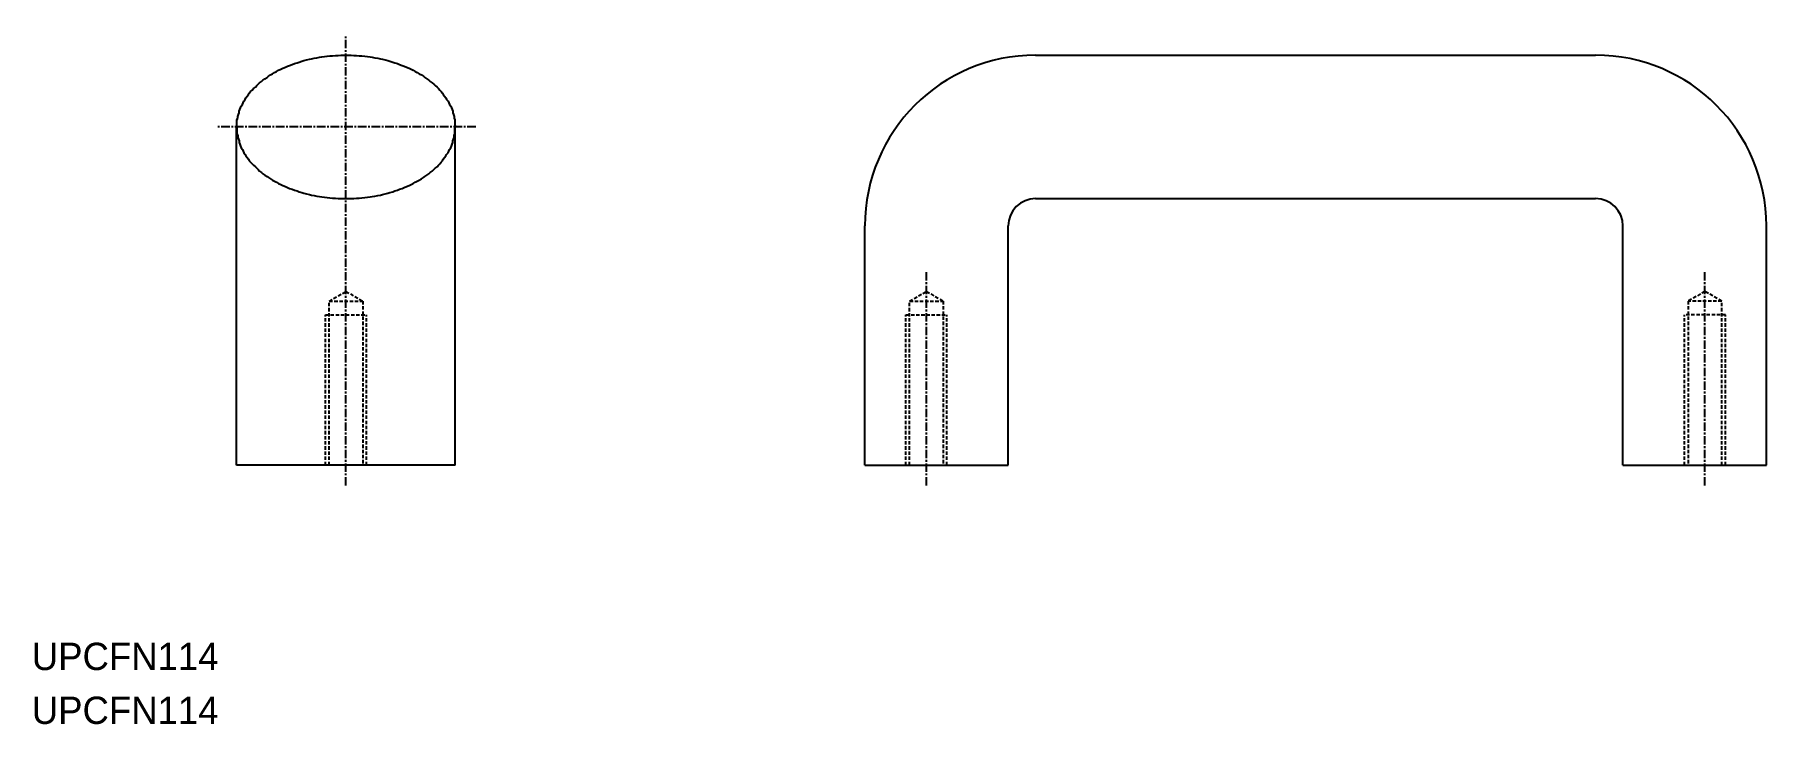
# Model space of a CAD drawing. Extents: x -11313 to -11059, y -276 to -175.
import ezdxf

# ---------------------------------------------------------------- set-up
doc = ezdxf.new("R2010")
doc.units = 0
doc.linetypes.add('CENTER', pattern=[2, 1.25, -0.25, 0.25, -0.25])
doc.linetypes.add('DASHED', pattern=[0.75, 0.5, -0.25])
doc.layers.get('0').update_dxf_attribs({"linetype": 'CONTINUOUS'})
doc.layers.add('CENTER', color=1, linetype='CENTER')

msp = doc.modelspace()

# ---------------------------------------------------------------- linework, layer by layer
at = {"color": 7, "linetype": 'CONTINUOUS'}
for p, q in [((-11166.05, -178.24), (-11084.05, -178.24)), ((-11283.05, -238.24), (-11283.05, -188.74)), ((-11251.05, -238.24), (-11251.05, -188.74)), ((-11166.05, -199.24), (-11084.05, -199.24)), ((-11191.05, -238.24), (-11191.05, -203.24)), ((-11170.05, -238.24), (-11170.05, -203.24)), ((-11080.05, -238.24), (-11080.05, -203.24)), ((-11059.05, -238.24), (-11059.05, -203.24)), ((-11251.05, -238.24), (-11283.05, -238.24)), ((-11191.05, -238.24), (-11170.05, -238.24)), ((-11080.05, -238.24), (-11059.05, -238.24))]:
    msp.add_line(p, q, dxfattribs=at)
at = {"color": 3, "linetype": 'DASHED'}
for p, q in [((-11269.5, -214.24), (-11267.05, -212.82)), ((-11267.05, -212.82), (-11264.59, -214.24)), ((-11184.5, -214.24), (-11182.05, -212.82)), ((-11182.05, -212.82), (-11179.59, -214.24)), ((-11068.05, -212.82), (-11070.5, -214.24)), ((-11065.59, -214.24), (-11068.05, -212.82)), ((-11269.5, -214.24), (-11264.59, -214.24)), ((-11269.5, -238.24), (-11269.5, -214.24)), ((-11264.59, -214.24), (-11264.59, -238.24)), ((-11184.5, -238.24), (-11184.5, -214.24)), ((-11184.5, -214.24), (-11179.59, -214.24)), ((-11179.59, -214.24), (-11179.59, -238.24)), ((-11065.59, -214.24), (-11070.5, -214.24)), ((-11070.5, -214.24), (-11070.5, -238.24)), ((-11065.59, -238.24), (-11065.59, -214.24)), ((-11270.05, -238.24), (-11270.05, -216.24)), ((-11270.05, -216.24), (-11264.05, -216.24)), ((-11264.05, -238.24), (-11264.05, -216.24)), ((-11185.05, -216.24), (-11179.05, -216.24)), ((-11185.05, -238.24), (-11185.05, -216.24)), ((-11179.05, -238.24), (-11179.05, -216.24)), ((-11071.05, -238.24), (-11071.05, -216.24)), ((-11065.05, -216.24), (-11071.05, -216.24)), ((-11065.05, -238.24), (-11065.05, -216.24))]:
    msp.add_line(p, q, dxfattribs=at)
at = {"color": 7, "linetype": 'CONTINUOUS'}
msp.add_polyline3d([(-11283, -188.74, 0), (-11283, -188.48, 0), (-11283, -188.22, 0), (-11283, -187.97, 0), (-11283, -187.71, 0), (-11282.9, -187.45, 0), (-11282.9, -187.2, 0), (-11282.8, -186.94, 0), (-11282.7, -186.69, 0), (-11282.7, -186.44, 0), (-11282.6, -186.19, 0), (-11282.5, -185.94, 0), (-11282.4, -185.69, 0), (-11282.2, -185.44, 0), (-11282.1, -185.2, 0), (-11282, -184.96, 0), (-11281.8, -184.72, 0), (-11281.7, -184.48, 0), (-11281.5, -184.25, 0), (-11281.3, -184.02, 0), (-11281.2, -183.79, 0), (-11281, -183.56, 0), (-11280.8, -183.34, 0), (-11280.6, -183.12, 0), (-11280.3, -182.91, 0), (-11280.1, -182.69, 0), (-11279.9, -182.48, 0), (-11279.7, -182.28, 0), (-11279.4, -182.08, 0), (-11279.2, -181.88, 0), (-11278.9, -181.69, 0), (-11278.6, -181.5, 0), (-11278.4, -181.31, 0), (-11278.1, -181.13, 0), (-11277.8, -180.96, 0), (-11277.5, -180.79, 0), (-11277.2, -180.62, 0), (-11276.9, -180.46, 0), (-11276.6, -180.31, 0), (-11276.3, -180.15, 0), (-11275.9, -180.01, 0), (-11275.6, -179.87, 0), (-11275.3, -179.73, 0), (-11274.9, -179.6, 0), (-11274.6, -179.48, 0), (-11274.2, -179.36, 0), (-11273.9, -179.25, 0), (-11273.5, -179.14, 0), (-11273.2, -179.04, 0), (-11272.8, -178.94, 0), (-11272.4, -178.85, 0), (-11272.1, -178.77, 0), (-11271.7, -178.69, 0), (-11271.3, -178.62, 0), (-11270.9, -178.55, 0), (-11270.6, -178.49, 0), (-11270.2, -178.44, 0), (-11269.8, -178.39, 0), (-11269.4, -178.35, 0), (-11269, -178.32, 0), (-11268.6, -178.29, 0), (-11268.2, -178.27, 0), (-11267.8, -178.25, 0), (-11267.4, -178.24, 0), (-11267, -178.24, 0), (-11266.7, -178.24, 0), (-11266.3, -178.25, 0), (-11265.9, -178.27, 0), (-11265.5, -178.29, 0), (-11265.1, -178.32, 0), (-11264.7, -178.35, 0), (-11264.3, -178.39, 0), (-11263.9, -178.44, 0), (-11263.5, -178.49, 0), (-11263.2, -178.55, 0), (-11262.8, -178.62, 0), (-11262.4, -178.69, 0), (-11262, -178.77, 0), (-11261.7, -178.85, 0), (-11261.3, -178.94, 0), (-11260.9, -179.04, 0), (-11260.6, -179.14, 0), (-11260.2, -179.25, 0), (-11259.9, -179.36, 0), (-11259.5, -179.48, 0), (-11259.2, -179.6, 0), (-11258.8, -179.73, 0), (-11258.5, -179.87, 0), (-11258.2, -180.01, 0), (-11257.8, -180.15, 0), (-11257.5, -180.31, 0), (-11257.2, -180.46, 0), (-11256.9, -180.62, 0), (-11256.6, -180.79, 0), (-11256.3, -180.96, 0), (-11256, -181.13, 0), (-11255.7, -181.31, 0), (-11255.5, -181.5, 0), (-11255.2, -181.69, 0), (-11254.9, -181.88, 0), (-11254.7, -182.08, 0), (-11254.4, -182.28, 0), (-11254.2, -182.48, 0), (-11254, -182.69, 0), (-11253.7, -182.91, 0), (-11253.5, -183.12, 0), (-11253.3, -183.34, 0), (-11253.1, -183.56, 0), (-11252.9, -183.79, 0), (-11252.8, -184.02, 0), (-11252.6, -184.25, 0), (-11252.4, -184.48, 0), (-11252.3, -184.72, 0), (-11252.1, -184.96, 0), (-11252, -185.2, 0), (-11251.9, -185.44, 0), (-11251.7, -185.69, 0), (-11251.6, -185.94, 0), (-11251.5, -186.19, 0), (-11251.4, -186.44, 0), (-11251.4, -186.69, 0), (-11251.3, -186.94, 0), (-11251.2, -187.2, 0), (-11251.2, -187.45, 0), (-11251.1, -187.71, 0), (-11251.1, -187.97, 0), (-11251.1, -188.22, 0), (-11251.1, -188.48, 0), (-11251, -188.74, 0)], dxfattribs=at)
at = {"color": 3, "linetype": 'DASHED'}
msp.add_polyline3d([(-11283, -188.74, 0), (-11283, -189, 0), (-11283, -189.25, 0), (-11283, -189.51, 0), (-11283, -189.77, 0), (-11282.9, -190.02, 0), (-11282.9, -190.28, 0), (-11282.8, -190.53, 0), (-11282.7, -190.79, 0), (-11282.7, -191.04, 0), (-11282.6, -191.29, 0), (-11282.5, -191.54, 0), (-11282.4, -191.79, 0), (-11282.2, -192.03, 0), (-11282.1, -192.28, 0), (-11282, -192.52, 0), (-11281.8, -192.76, 0), (-11281.7, -192.99, 0), (-11281.5, -193.23, 0), (-11281.3, -193.46, 0), (-11281.2, -193.69, 0), (-11281, -193.91, 0), (-11280.8, -194.14, 0), (-11280.6, -194.36, 0), (-11280.3, -194.57, 0), (-11280.1, -194.78, 0), (-11279.9, -194.99, 0), (-11279.7, -195.2, 0), (-11279.4, -195.4, 0), (-11279.2, -195.6, 0), (-11278.9, -195.79, 0), (-11278.6, -195.98, 0), (-11278.4, -196.16, 0), (-11278.1, -196.34, 0), (-11277.8, -196.52, 0), (-11277.5, -196.69, 0), (-11277.2, -196.85, 0), (-11276.9, -197.02, 0), (-11276.6, -197.17, 0), (-11276.3, -197.32, 0), (-11275.9, -197.47, 0), (-11275.6, -197.61, 0), (-11275.3, -197.75, 0), (-11274.9, -197.87, 0), (-11274.6, -198, 0), (-11274.2, -198.12, 0), (-11273.9, -198.23, 0), (-11273.5, -198.34, 0), (-11273.2, -198.44, 0), (-11272.8, -198.53, 0), (-11272.4, -198.62, 0), (-11272.1, -198.71, 0), (-11271.7, -198.79, 0), (-11271.3, -198.86, 0), (-11270.9, -198.92, 0), (-11270.6, -198.98, 0), (-11270.2, -199.04, 0), (-11269.8, -199.08, 0), (-11269.4, -199.12, 0), (-11269, -199.16, 0), (-11268.6, -199.19, 0), (-11268.2, -199.21, 0), (-11267.8, -199.23, 0), (-11267.4, -199.24, 0), (-11267, -199.24, 0), (-11266.7, -199.24, 0), (-11266.3, -199.23, 0), (-11265.9, -199.21, 0), (-11265.5, -199.19, 0), (-11265.1, -199.16, 0), (-11264.7, -199.12, 0), (-11264.3, -199.08, 0), (-11263.9, -199.04, 0), (-11263.5, -198.98, 0), (-11263.2, -198.92, 0), (-11262.8, -198.86, 0), (-11262.4, -198.79, 0), (-11262, -198.71, 0), (-11261.7, -198.62, 0), (-11261.3, -198.53, 0), (-11260.9, -198.44, 0), (-11260.6, -198.34, 0), (-11260.2, -198.23, 0), (-11259.9, -198.12, 0), (-11259.5, -198, 0), (-11259.2, -197.87, 0), (-11258.8, -197.75, 0), (-11258.5, -197.61, 0), (-11258.2, -197.47, 0), (-11257.8, -197.32, 0), (-11257.5, -197.17, 0), (-11257.2, -197.02, 0), (-11256.9, -196.85, 0), (-11256.6, -196.69, 0), (-11256.3, -196.52, 0), (-11256, -196.34, 0), (-11255.7, -196.16, 0), (-11255.5, -195.98, 0), (-11255.2, -195.79, 0), (-11254.9, -195.6, 0), (-11254.7, -195.4, 0), (-11254.4, -195.2, 0), (-11254.2, -194.99, 0), (-11254, -194.78, 0), (-11253.7, -194.57, 0), (-11253.5, -194.36, 0), (-11253.3, -194.14, 0), (-11253.1, -193.91, 0), (-11252.9, -193.69, 0), (-11252.8, -193.46, 0), (-11252.6, -193.23, 0), (-11252.4, -192.99, 0), (-11252.3, -192.76, 0), (-11252.1, -192.52, 0), (-11252, -192.28, 0), (-11251.9, -192.03, 0), (-11251.7, -191.79, 0), (-11251.6, -191.54, 0), (-11251.5, -191.29, 0), (-11251.4, -191.04, 0), (-11251.4, -190.79, 0), (-11251.3, -190.53, 0), (-11251.2, -190.28, 0), (-11251.2, -190.02, 0), (-11251.1, -189.77, 0), (-11251.1, -189.51, 0), (-11251.1, -189.25, 0), (-11251.1, -189, 0), (-11251, -188.74, 0)], dxfattribs=at)
at = {"color": 7, "linetype": 'CONTINUOUS'}
for centre, radius, start, end in [((-11166.05, -203.24), 25, 90, 180), ((-11084.05, -203.24), 25, 0, 90), ((-11166.05, -203.24), 4, 90, 180), ((-11084.05, -203.24), 4, 0, 90)]:
    msp.add_arc(centre, radius, start, end, dxfattribs=at)
at = {"layer": 'CENTER', "color": 1, "linetype": 'CENTER'}
for p, q in [((-11267.05, -241.24), (-11267.05, -175.24)), ((-11248.05, -188.74), (-11286.05, -188.74)), ((-11182.05, -241.24), (-11182.05, -209.82)), ((-11068.05, -241.24), (-11068.05, -209.82))]:
    msp.add_line(p, q, dxfattribs=at)

# ---------------------------------------------------------------- texts
for p in [(-11313.05, -268.24), (-11313.05, -276.13)]:
    msp.add_text('UPCFN114', height=4).set_placement(p)

doc.saveas('drawing.dxf')
